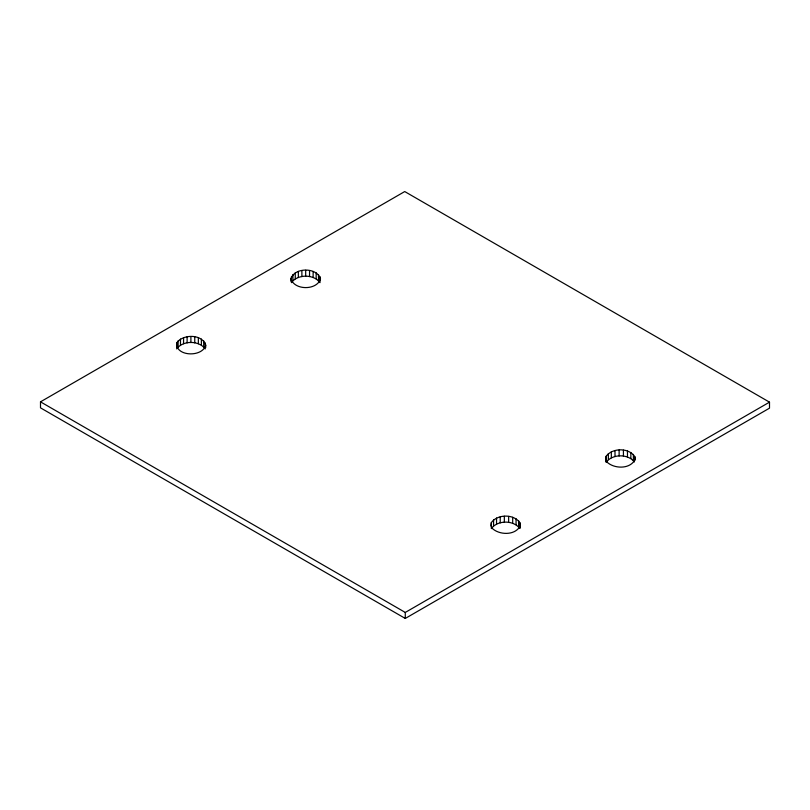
<?xml version="1.0" encoding="UTF-8"?>
<svg xmlns="http://www.w3.org/2000/svg" width="810" height="810" viewBox="0 0 810 810"><rect width="100%" height="100%" fill="white"/><g stroke="black" fill="none" stroke-linecap="round" stroke-linejoin="round"><path stroke-width="1.21" d="M491.346 522.561L490.89 525.487L492.186 528.322C499.456 535.319 515.818 535.673 520.334 525.508L520.081 523.027C514.198 513.834 497.715 513.904 491.346 522.561L491.346 528.565C497.563 520.101 513.236 519.949 519.585 528.252M605.678 459.209L606.133 456.283C612.502 447.636 628.985 447.565 634.868 456.749L635.131 459.24C630.605 469.405 614.243 469.051 606.973 462.054L605.678 459.209L605.678 461.609M176.661 342.893C175.426 356.764 202.682 357.463 205.71 345.121C202.156 333.831 182.898 333.943 176.661 342.893L176.661 347.703M290.942 278.812C294.435 267.138 317.054 267.138 320.497 278.853C317.004 290.517 294.374 290.517 290.942 278.812L290.942 281.212M176.661 348.897C182.928 340.291 198.926 340.281 205.203 348.897L205.203 342.893M319.99 276.625L319.99 282.629C313.713 274.013 297.716 274.023 291.448 282.629L291.448 276.625M606.133 462.297C612.35 453.823 628.023 453.671 634.372 461.983M40.5 401.841L404.727 191.555L769.5 402.155L769.5 408.159L405.273 618.445L40.5 407.845L40.5 401.841L405.273 612.441L769.5 402.155M634.868 456.749L634.868 460.353M633.379 454.42L633.379 460.424M630.848 452.466L630.848 458.47M627.466 450.998L627.466 457.012M623.427 450.147L623.427 456.151M619.124 449.995L619.124 456M615.003 450.552L615.003 456.567M611.337 451.757L611.337 457.772M608.351 453.559L608.351 459.564M606.133 456.283L606.133 461.092M520.334 525.508L520.334 527.907M520.081 523.027L520.081 527.826M518.592 520.688L518.592 526.692M516.061 518.734L516.061 524.738M512.689 517.276L512.689 523.28M508.639 516.415L508.639 522.42M504.336 516.264L504.336 522.278M500.226 516.82L500.226 522.835M496.55 518.025L496.55 524.04M493.574 519.828L493.574 525.832M405.273 612.441L405.273 618.445M318.502 274.55L318.502 280.554M316.163 272.798L316.163 278.802M313.136 271.451L313.136 277.455M309.542 270.591L309.542 276.595M305.684 270.297L305.684 276.301M301.887 270.591L301.887 276.595M298.353 271.431L298.353 277.435M295.265 272.798L295.265 278.802M292.906 274.58L292.906 280.584M205.71 345.121L205.71 347.52M203.715 340.818L203.715 346.832M201.376 339.066L201.376 345.08M198.349 337.719L198.349 343.734M194.754 336.859L194.754 342.873M190.897 336.565L190.897 342.579M187.11 336.859L187.11 342.873M183.566 337.699L183.566 343.713M180.478 339.066L180.478 345.08M178.119 340.848L178.119 346.862"/></g></svg>
